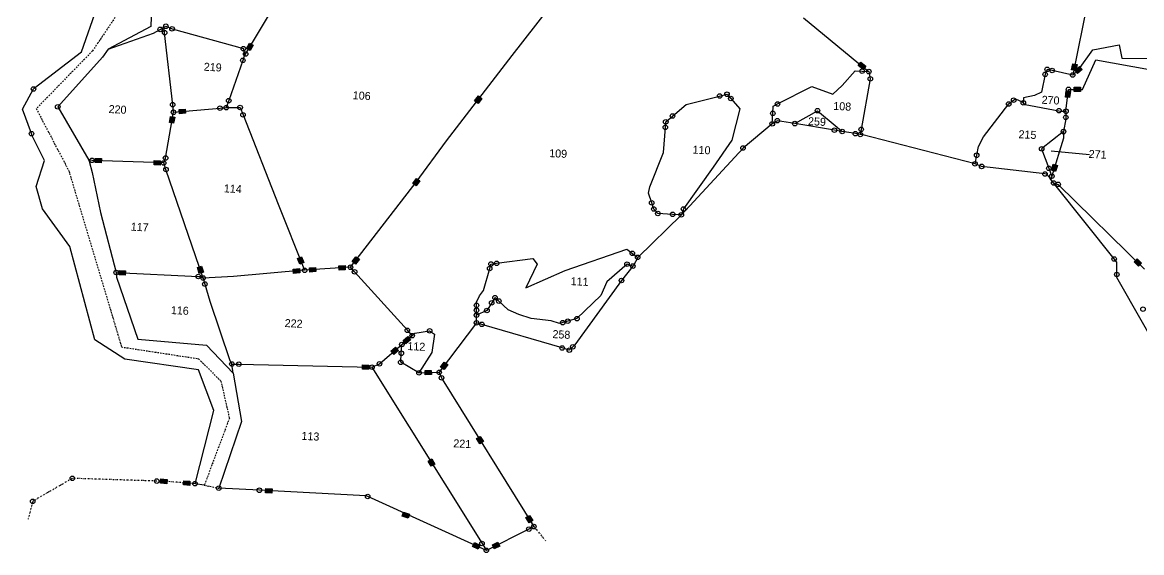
# Model space of a CAD drawing. Header units: metres. Extents: x 263404 to 269468, y 2224335 to 2228035.
# Drawn here: x 266520 to 267765, y 2224617 to 2225206 of the extents above; entities that cross this region are included whole.
import ezdxf

# ---------------------------------------------------------------- set-up
doc = ezdxf.new("R2010")
doc.units = ezdxf.units.M
doc.header["$LTSCALE"] = 0.3
doc.linetypes.add('DASHDOT', pattern=[1, 0.5, -0.25, 0, -0.25])
doc.linetypes.add('DIVIDE', pattern=[1.25, 0.5, -0.25, 0, -0.25, 0, -0.25])
for name, color, linetype in [('OFF', 1, 'Continuous'), ('POLY_PARCEL', 6, 'Continuous'), ('POLY_WATER', 4, 'Continuous'), ('SYM_STONE', 1, 'Continuous'), ('TEXT_PARCEL', 7, 'Continuous'), ('V_BOUND_LINE', 7, 'Continuous'), ('V_BOUND_STREAM_LINE', 7, 'DASHDOT'), ('V_DIVIDE_LINE', 7, 'DIVIDE')]:
    doc.layers.add(name, color=color, linetype=linetype)
doc.styles.get("Standard").update_dxf_attribs({"font": 'simplex.shx'})
doc.styles.add('TEXT_MAP', font='', dxfattribs={"height": 2.5})
doc.styles.get('TEXT_MAP').set_extended_font_data('Kruti Dev 050')
doc.dimstyles.get("Standard").update_dxf_attribs({"dimtxt": 0.18, "dimasz": 0.18, "dimexe": 0.18, "dimexo": 0.0625, "dimgap": 0.09, "dimtad": 0, "dimtih": 1, "dimtoh": 1, "dimdec": 4, "dimzin": 0, "dimdsep": 46, "dimtxsty": 'Standard', "dimcen": 0.09, "dimadec": 0, "dimazin": 0, "dimtfac": 1, "dimtdec": 4, "dimtofl": 0, "dimtmove": 0, "dimatfit": 3, "dimfxl": 1, "dimtolj": 1, "dimtzin": 0, "dimarcsym": 0})

msp = doc.modelspace()

# ---------------------------------------------------------------- hatches: boundary and pattern name
at = {"layer": 'SYM_STONE'}
for points in [[(266777, 2225181), (266772.9, 2225183.5), (266769.4, 2225177.6), (266773.5, 2225175.1)], [(267452.5, 2225162.2), (267449.5, 2225158.5), (267454.8, 2225154.1), (267457.8, 2225157.8)], [(267692.7, 2225159.6), (267688, 2225160.6), (267686.6, 2225153.8), (267691.3, 2225152.9)], [(267690.1, 2225153.1), (267693.2, 2225149.5), (267698.4, 2225154), (267695.3, 2225157.6)], [(267679.8, 2225123.5), (267684.5, 2225123), (267685.3, 2225129.8), (267680.6, 2225130.3)], [(267696.5, 2225129.6), (267696.5, 2225134.4), (267689.7, 2225134.4), (267689.7, 2225129.6)], [(267031, 2225121.9), (267027.2, 2225124.8), (267023, 2225119.3), (267026.8, 2225116.4)], [(266701.8, 2225105.4), (266701.4, 2225110.2), (266694.6, 2225109.6), (266695, 2225104.8)], [(266683.7, 2225095.2), (266688.3, 2225094.3), (266689.7, 2225101.1), (266685, 2225102)], [(266608, 2225050.3), (266608.2, 2225055.1), (266601.3, 2225055.3), (266601.2, 2225050.6)], [(266666.9, 2225052.9), (266666.7, 2225048.2), (266673.6, 2225047.9), (266673.7, 2225052.7)], [(267670.9, 2225047.5), (267666.3, 2225048.9), (267664.3, 2225042.3), (267668.8, 2225040.9)], [(266962.2, 2225030.2), (266958.3, 2225033), (266954.3, 2225027.5), (266958.1, 2225024.7)], [(266830.6, 2224946), (266826.2, 2224944.2), (266828.8, 2224937.9), (266833.2, 2224939.6)], [(266894.9, 2224943.1), (266891.1, 2224946), (266886.9, 2224940.6), (266890.7, 2224937.7)], [(267759.5, 2224943.8), (267756.2, 2224940.4), (267761.1, 2224935.6), (267764.4, 2224938.9)], [(266634.7, 2224925.6), (266634.9, 2224930.3), (266628, 2224930.6), (266627.8, 2224925.9)], [(266719.3, 2224935.5), (266714.8, 2224933.9), (266717, 2224927.4), (266721.5, 2224929)], [(266821.4, 2224932.2), (266821.8, 2224927.5), (266828.6, 2224928.1), (266828.2, 2224932.8)], [(266846.6, 2224929.4), (266846.3, 2224934.1), (266839.4, 2224933.7), (266839.8, 2224928.9)], [(266879.3, 2224931.5), (266879, 2224936.3), (266872.1, 2224935.8), (266872.4, 2224931.1)], [(266943.5, 2224852.7), (266946.6, 2224849.1), (266951.8, 2224853.6), (266948.7, 2224857.2)], [(266930, 2224841.1), (266933.1, 2224837.4), (266938.3, 2224841.9), (266935.2, 2224845.5)], [(266985.2, 2224823.4), (266989, 2224820.6), (266993.1, 2224826.1), (266989.3, 2224828.9)], [(266898.5, 2224825.8), (266898.4, 2224821), (266905.3, 2224820.9), (266905.4, 2224825.6)], [(266975, 2224814.9), (266974.8, 2224819.6), (266968, 2224819.4), (266968.1, 2224814.7)], [(267028.9, 2224738), (267032.9, 2224740.5), (267029.3, 2224746.3), (267025.2, 2224743.8)], [(266974.9, 2224713), (266978.9, 2224715.5), (266975.3, 2224721.3), (266971.3, 2224718.8)], [(266680.8, 2224693.7), (266681.2, 2224698.5), (266674.3, 2224699), (266673.9, 2224694.3)], [(266706.3, 2224691.7), (266706.6, 2224696.5), (266699.8, 2224697), (266699.4, 2224692.3)], [(266797.6, 2224683.3), (266797.8, 2224688), (266791, 2224688.4), (266790.7, 2224683.6)], [(266949, 2224655.2), (266950.5, 2224659.7), (266944.1, 2224662), (266942.5, 2224657.5)], [(267083.5, 2224650.1), (267087.6, 2224652.7), (267083.9, 2224658.5), (267079.9, 2224656)], [(267022.8, 2224628.2), (267020.8, 2224623.9), (267027.1, 2224621), (267029.1, 2224625.4)], [(267042.8, 2224625.6), (267044.9, 2224621.4), (267051.1, 2224624.4), (267048.9, 2224628.7)]]:
    msp.add_hatch(color=256, dxfattribs=at).paths.add_polyline_path(points)

# ---------------------------------------------------------------- linework, layer by layer
at = {"layer": 'OFF'}
msp.add_line((266722.5, 2224692), (266712.2, 2224693.7), dxfattribs=at)
at = {"layer": 'POLY_PARCEL'}
for p, q in [((266768.5, 2225171.3), (266817.7, 2225253.6)), ((267704.8, 2225230.8), (267687.9, 2225148)), ((267064.7, 2225169.7), (267105.6, 2225222)), ((266677.7, 2225201), (266679.8, 2225202.2)), ((266679.8, 2225202.2), (266686.7, 2225199.4)), ((267388.8, 2225211.6), (267456.6, 2225155.7)), ((266615.5, 2225176.6), (266666, 2225194.4)), ((266666, 2225194.4), (266673.5, 2225198.7)), ((266673.5, 2225198.7), (266677.7, 2225201)), ((266678.4, 2225195), (266677.7, 2225201)), ((266687.4, 2225115), (266678.4, 2225195)), ((266686.7, 2225199.4), (266766, 2225177.3)), ((266766, 2225177.3), (266766.8, 2225171.1)), ((267710.2, 2225176.1), (267739.7, 2225181.7)), ((267739.7, 2225181.7), (267742.5, 2225166.6)), ((266767, 2225168.9), (266765.4, 2225164.3)), ((266766.8, 2225171.1), (266767, 2225168.9)), ((266767, 2225168.9), (266768.5, 2225171.3)), ((266991.8, 2225074.7), (267064.7, 2225169.7)), ((267694.3, 2225153.6), (267710.2, 2225176.1)), ((267698.9, 2225132), (267713.6, 2225164.8)), ((267713.6, 2225164.8), (267773.2, 2225154)), ((267742.5, 2225166.6), (267782, 2225166.3)), ((266765.4, 2225164.3), (266749.7, 2225119.5)), ((267431.6, 2225136.4), (267445.9, 2225152.7)), ((267445.9, 2225152.7), (267453.8, 2225152.3)), ((267453.8, 2225152.3), (267461.3, 2225151.8)), ((267456.6, 2225155.7), (267461.3, 2225151.8)), ((267659.5, 2225154.3), (267657.3, 2225148.8)), ((267665, 2225153), (267659.5, 2225154.3)), ((267687.9, 2225148), (267665, 2225153)), ((267687.9, 2225148), (267694.3, 2225153.6)), ((267462.9, 2225143.8), (267452.8, 2225087.6)), ((267461.3, 2225151.8), (267462.9, 2225143.8)), ((267657.3, 2225148.8), (267653.4, 2225128.8)), ((267359.8, 2225115.8), (267398, 2225135.2)), ((267398, 2225135.2), (267421.1, 2225126.7)), ((267421.1, 2225126.7), (267431.6, 2225136.4)), ((267653.4, 2225128.8), (267645.3, 2225125.4)), ((267680.4, 2225107.7), (267683.2, 2225132)), ((267683.2, 2225132), (267698.9, 2225132)), ((266688.3, 2225106.6), (266687.4, 2225115)), ((266749.7, 2225119.5), (266746.9, 2225111.7)), ((267243, 2225102.4), (267258.2, 2225115.4)), ((267258.2, 2225115.4), (267295.4, 2225124.6)), ((267295.4, 2225124.6), (267303.6, 2225126.6)), ((267303.6, 2225126.6), (267307.8, 2225121.9)), ((267307.8, 2225121.9), (267318, 2225110.5)), ((267355, 2225113.4), (267359.8, 2225115.8)), ((267588.7, 2225079.4), (267616.8, 2225115.8)), ((267616.8, 2225115.8), (267622.2, 2225120)), ((267622.2, 2225120), (267624.2, 2225121.5)), ((267624.2, 2225121.5), (267631.7, 2225118.2)), ((267631.7, 2225118.2), (267633, 2225117)), ((267633.2, 2225122.7), (267633, 2225117)), ((267633, 2225117), (267635, 2225115.2)), ((267645.3, 2225125.4), (267633.2, 2225122.7)), ((267635, 2225115.2), (267672.6, 2225108.3)), ((266679.5, 2225055.7), (266688.3, 2225106.6)), ((266688.3, 2225106.6), (266740, 2225111.1)), ((266740, 2225111.1), (266746.9, 2225111.7)), ((266746.9, 2225111.7), (266762.3, 2225111.9)), ((266762.3, 2225111.9), (266765.6, 2225103.7)), ((266765.6, 2225103.7), (266804.6, 2225004.4)), ((267235.5, 2225096), (267243, 2225102.4)), ((267318, 2225110.5), (267308.8, 2225075.6)), ((267353.9, 2225093.8), (267354.6, 2225105.4)), ((267354.6, 2225105.4), (267355, 2225113.4)), ((267379, 2225094), (267404.2, 2225108.3)), ((267404.2, 2225108.3), (267425.9, 2225090.1)), ((267672.6, 2225108.3), (267675, 2225107.8)), ((267675, 2225107.8), (267680.4, 2225107.7)), ((267680.4, 2225107.7), (267680.2, 2225100.9)), ((267235.1, 2225089.8), (267235.5, 2225096)), ((267425.9, 2225090.1), (267431.7, 2225085.2)), ((267680.1, 2225099.3), (267677.7, 2225085.1)), ((267680.2, 2225100.9), (267680.1, 2225099.3)), ((267233, 2225062), (267235.1, 2225089.8)), ((267452.8, 2225087.6), (267451.8, 2225081.9)), ((267583.1, 2225068.5), (267588.7, 2225079.4)), ((267677.7, 2225085.1), (267653.4, 2225066)), ((267677.7, 2225077.7), (267664.7, 2225035.6)), ((267677.7, 2225085.1), (267677.7, 2225077.7)), ((266958.2, 2225028.8), (266991.8, 2225074.7)), ((267308.8, 2225075.6), (267288.1, 2225045.6)), ((267581.2, 2225058.8), (267583.1, 2225068.5)), ((267653.4, 2225066), (267661.4, 2225044.3)), ((266597.7, 2225053.1), (266594.2, 2225053.2)), ((266677.4, 2225050.2), (266597.7, 2225053.1)), ((266677.4, 2225050.2), (266679.5, 2225055.7)), ((267217.7, 2225023.7), (267233, 2225062)), ((267579.3, 2225049.2), (267581.2, 2225058.8)), ((266679.9, 2225042.9), (266677.4, 2225050.2)), ((266721.3, 2224922.3), (266679.9, 2225042.9)), ((267288.1, 2225045.6), (267255.2, 2224999.1)), ((267661.4, 2225044.3), (267663.3, 2225039.4)), ((266885, 2224934.3), (266958.2, 2225028.8)), ((267663.3, 2225039.4), (267664.7, 2225035.6)), ((267664.7, 2225035.6), (267663.6, 2225031.9)), ((267666.7, 2225028), (267671.7, 2225026.4)), ((267216.3, 2225016.5), (267217.7, 2225023.7)), ((267219.9, 2225005.9), (267216.3, 2225016.5)), ((267671.7, 2225026.4), (267767.8, 2224932.2)), ((266804.6, 2225004.4), (266834.1, 2224930.9)), ((267222.2, 2224999), (267219.9, 2225005.9)), ((267226.7, 2224994), (267222.2, 2224999)), ((267243.1, 2224993.1), (267226.7, 2224994)), ((267252.9, 2224992.5), (267243.1, 2224993.1)), ((267255.2, 2224999.1), (267252.9, 2224992.5)), ((267123.8, 2224930.7), (267192.2, 2224954.4)), ((267192.2, 2224954.4), (267198.4, 2224949.7)), ((267047.5, 2224938.7), (267087.9, 2224943.9)), ((267087.9, 2224943.9), (267092.6, 2224937.7)), ((267198.4, 2224949.7), (267204.3, 2224945.3)), ((266624.5, 2224928.4), (266715.9, 2224924.1)), ((266833.1, 2224930.9), (266755.1, 2224924)), ((266834.1, 2224930.9), (266833.1, 2224930.9)), ((266885, 2224934.3), (266834.1, 2224930.9)), ((266889.6, 2224929.2), (266885, 2224934.3)), ((266948.3, 2224864.2), (266889.6, 2224929.2)), ((267033, 2224908.4), (267039.8, 2224932.9)), ((267039.8, 2224932.9), (267041.2, 2224937.9)), ((267041.2, 2224937.9), (267047.5, 2224938.7)), ((267092.6, 2224937.7), (267080, 2224911.3)), ((267080, 2224911.3), (267123.8, 2224930.7)), ((267192.5, 2224937.7), (267170, 2224918.1)), ((267198.9, 2224935.6), (267192.5, 2224937.7)), ((266715.9, 2224924.1), (266717.3, 2224924.1)), ((266717.3, 2224924.1), (266721.3, 2224922.3)), ((266755.1, 2224924), (266721.3, 2224922.3)), ((266721.3, 2224922.3), (266723.2, 2224915.6)), ((267170, 2224918.1), (267163.5, 2224903)), ((266723.2, 2224915.6), (266728.5, 2224896.6)), ((267028.6, 2224902.7), (267033, 2224908.4)), ((266728.5, 2224896.6), (266750.9, 2224830.7)), ((267025.1, 2224895.4), (267028.6, 2224902.7)), ((267025.1, 2224892), (267025.1, 2224895.4)), ((267025.1, 2224886.5), (267025.1, 2224892)), ((267042, 2224894.7), (267036.7, 2224886.2)), ((267045.7, 2224900.5), (267042, 2224894.7)), ((267049.9, 2224896.7), (267045.7, 2224900.5)), ((267060.4, 2224887.1), (267049.9, 2224896.7)), ((267163.5, 2224903), (267136.8, 2224877.2)), ((267025.1, 2224881), (267025.1, 2224886.5)), ((267036.7, 2224886.2), (267025.1, 2224881)), ((267025.1, 2224872.5), (267025.1, 2224881)), ((267072, 2224881.8), (267060.4, 2224887.1)), ((267085.8, 2224877.5), (267072, 2224881.8)), ((267108.2, 2224874.6), (267085.8, 2224877.5)), ((267117.3, 2224871.6), (267108.2, 2224874.6)), ((267121, 2224872.7), (267117.3, 2224871.6)), ((267126.6, 2224874.3), (267121, 2224872.7)), ((267136.8, 2224877.2), (267126.6, 2224874.3)), ((266942.1, 2224848.4), (266953.6, 2224858.3)), ((266953.6, 2224858.3), (266948.3, 2224864.2)), ((266953.6, 2224858.3), (266956.7, 2224860.9)), ((266956.7, 2224860.9), (266973, 2224863.7)), ((266973, 2224863.7), (266978.4, 2224859.9)), ((266978.4, 2224859.9), (266975.4, 2224839.5)), ((266917.3, 2224827), (266942.1, 2224848.4)), ((266941.5, 2224838.7), (266942.1, 2224848.4)), ((266750.9, 2224830.7), (266753.2, 2224826.7)), ((266940.9, 2224828.6), (266941.5, 2224838.7)), ((266975.4, 2224839.5), (266961.2, 2224816.9)), ((266754.8, 2224816.4), (266753.2, 2224826.7)), ((266753.2, 2224826.7), (266760.9, 2224826.5)), ((266760.9, 2224826.5), (266908.9, 2224823.2)), ((266908.9, 2224823.2), (266917.3, 2224827)), ((266908.9, 2224823.2), (267031.3, 2224627.2)), ((266961.2, 2224816.9), (266940.9, 2224828.6)), ((266961.2, 2224816.9), (266983.7, 2224817.5)), ((267031.3, 2224627.2), (267036.1, 2224619.6))]:
    msp.add_line(p, q, dxfattribs=at)
at = {"layer": 'POLY_WATER'}
for p, q in [((266665, 2225253.9), (266663.2, 2225202)), ((266585.9, 2225173.8), (266603.4, 2225223.3)), ((266663.2, 2225202), (266615.5, 2225176.6)), ((266533.3, 2225133.5), (266585.9, 2225173.8)), ((266609.3, 2225167.8), (266559.6, 2225112.7)), ((266615.5, 2225176.6), (266609.3, 2225167.8)), ((266520.3, 2225110.2), (266532.7, 2225132.5)), ((266532.7, 2225132.5), (266533.3, 2225133.5)), ((266530.4, 2225082.8), (266520.3, 2225110.2)), ((266559.6, 2225112.7), (266594.2, 2225053.2)), ((266531.3, 2225080.4), (266530.4, 2225082.8)), ((266544.7, 2225053.1), (266531.3, 2225080.4)), ((266535.6, 2225024.2), (266544.7, 2225053.1)), ((266594.2, 2225053.2), (266594.5, 2225052.2)), ((266594.5, 2225052.2), (266598, 2225039.7)), ((266598, 2225039.7), (266607.3, 2224995.1)), ((266542.6, 2224999.2), (266535.6, 2225024.2)), ((266573.2, 2224957.5), (266542.6, 2224999.2)), ((266607.3, 2224995.1), (266624.5, 2224928.4)), ((266601, 2224853.5), (266573.2, 2224957.5)), ((266624.5, 2224928.4), (266625, 2224923.3)), ((266625, 2224923.3), (266648.5, 2224854.3)), ((266634.1, 2224832.1), (266601, 2224853.5)), ((266648.5, 2224854.3), (266724.8, 2224847.7)), ((266724.8, 2224847.7), (266754.8, 2224816.4)), ((266716.1, 2224820.2), (266634.1, 2224832.1)), ((266733, 2224775), (266716.1, 2224820.2)), ((266754.8, 2224816.4), (266764, 2224762.8)), ((266712.2, 2224693.7), (266733, 2224775)), ((266764, 2224762.8), (266738.6, 2224688.7))]:
    msp.add_line(p, q, dxfattribs=at)
at = {"layer": 'SYM_STONE'}
for points in [[(266769.4, 2225177.6), (266772.9, 2225183.5), (266777, 2225181), (266773.5, 2225175.1)], [(267454.8, 2225154.1), (267449.5, 2225158.5), (267452.5, 2225162.2), (267457.8, 2225157.8)], [(267686.6, 2225153.8), (267688, 2225160.6), (267692.7, 2225159.6), (267691.3, 2225152.9)], [(267698.4, 2225154), (267693.2, 2225149.5), (267690.1, 2225153.1), (267695.3, 2225157.6)], [(267685.3, 2225129.8), (267684.5, 2225123), (267679.8, 2225123.5), (267680.6, 2225130.3)], [(267689.7, 2225134.4), (267696.5, 2225134.4), (267696.5, 2225129.6), (267689.7, 2225129.6)], [(267023, 2225119.3), (267027.2, 2225124.8), (267031, 2225121.9), (267026.8, 2225116.4)], [(266694.6, 2225109.6), (266701.4, 2225110.2), (266701.8, 2225105.4), (266695, 2225104.8)], [(266689.7, 2225101.1), (266688.3, 2225094.3), (266683.7, 2225095.2), (266685, 2225102)], [(266601.3, 2225055.3), (266608.2, 2225055.1), (266608, 2225050.3), (266601.2, 2225050.6)], [(266673.6, 2225047.9), (266666.7, 2225048.2), (266666.9, 2225052.9), (266673.7, 2225052.7)], [(267664.3, 2225042.3), (267666.3, 2225048.9), (267670.9, 2225047.5), (267668.8, 2225040.9)], [(266954.3, 2225027.5), (266958.3, 2225033), (266962.2, 2225030.2), (266958.1, 2225024.7)], [(266828.8, 2224937.9), (266826.2, 2224944.2), (266830.6, 2224946), (266833.2, 2224939.6)], [(266886.9, 2224940.6), (266891.1, 2224946), (266894.9, 2224943.1), (266890.7, 2224937.7)], [(267761.1, 2224935.6), (267756.2, 2224940.4), (267759.5, 2224943.8), (267764.4, 2224938.9)], [(266628, 2224930.6), (266634.9, 2224930.3), (266634.7, 2224925.6), (266627.8, 2224925.9)], [(266717, 2224927.4), (266714.8, 2224933.9), (266719.3, 2224935.5), (266721.5, 2224929)], [(266828.6, 2224928.1), (266821.8, 2224927.5), (266821.4, 2224932.2), (266828.2, 2224932.8)], [(266839.4, 2224933.7), (266846.3, 2224934.1), (266846.6, 2224929.4), (266839.8, 2224928.9)], [(266872.1, 2224935.8), (266879, 2224936.3), (266879.3, 2224931.5), (266872.4, 2224931.1)], [(266951.8, 2224853.6), (266946.6, 2224849.1), (266943.5, 2224852.7), (266948.7, 2224857.2)], [(266938.3, 2224841.9), (266933.1, 2224837.4), (266930, 2224841.1), (266935.2, 2224845.5)], [(266993.1, 2224826.1), (266989, 2224820.6), (266985.2, 2224823.4), (266989.3, 2224828.9)], [(266905.3, 2224820.9), (266898.4, 2224821), (266898.5, 2224825.8), (266905.4, 2224825.6)], [(266968, 2224819.4), (266974.8, 2224819.6), (266975, 2224814.9), (266968.1, 2224814.7)], [(267029.3, 2224746.3), (267032.9, 2224740.5), (267028.9, 2224738), (267025.2, 2224743.8)], [(266975.3, 2224721.3), (266978.9, 2224715.5), (266974.9, 2224713), (266971.3, 2224718.8)], [(266674.3, 2224699), (266681.2, 2224698.5), (266680.8, 2224693.7), (266673.9, 2224694.3)], [(266699.8, 2224697), (266706.6, 2224696.5), (266706.3, 2224691.7), (266699.4, 2224692.3)], [(266791, 2224688.4), (266797.8, 2224688), (266797.6, 2224683.3), (266790.7, 2224683.6)], [(266944.1, 2224662), (266950.5, 2224659.7), (266949, 2224655.2), (266942.5, 2224657.5)], [(267083.9, 2224658.5), (267087.6, 2224652.7), (267083.5, 2224650.1), (267079.9, 2224656)], [(267027.1, 2224621), (267020.8, 2224623.9), (267022.8, 2224628.2), (267029.1, 2224625.4)], [(267051.1, 2224624.4), (267044.9, 2224621.4), (267042.8, 2224625.6), (267048.9, 2224628.7)]]:
    msp.add_lwpolyline(points, close=True, dxfattribs=at)
for centre in [(266679.8, 2225202.2), (266686.7, 2225199.4), (266673.5, 2225198.7), (266678.4, 2225195), (266766, 2225177.3), (266765.4, 2225164.3), (266768.5, 2225171.3), (267453.8, 2225152.3), (267461.3, 2225151.8), (267659.5, 2225154.3), (267665, 2225153), (267462.9, 2225143.8), (267657.3, 2225148.8), (267687.9, 2225148), (266532.7, 2225132.5), (267303.6, 2225126.6), (267683.2, 2225132), (266559.6, 2225112.7), (266687.4, 2225115), (266749.7, 2225119.5), (267295.4, 2225124.6), (267307.8, 2225121.9), (267359.8, 2225115.8), (267616.8, 2225115.8), (267622.2, 2225120), (267633, 2225117), (266688.3, 2225106.6), (266740, 2225111.1), (266746.9, 2225111.7), (266762.3, 2225111.9), (266765.6, 2225103.7), (267243, 2225102.4), (267354.6, 2225105.4), (267404.2, 2225108.3), (267672.6, 2225108.3), (267680.2, 2225100.9), (267680.4, 2225107.7), (267235.1, 2225089.8), (267235.5, 2225096), (267353.9, 2225093.8), (267359.6, 2225097.2), (267379, 2225094), (267452.8, 2225087.6), (266530.4, 2225082.8), (267423, 2225086.7), (267431.7, 2225085.2), (267446.3, 2225082.8), (267451.8, 2225081.9), (267677.7, 2225085.1), (267321.4, 2225066.8), (267653.4, 2225066), (266597.7, 2225053.1), (266677.4, 2225050.2), (266679.5, 2225055.7), (267581.2, 2225058.8), (266679.9, 2225042.9), (267579.3, 2225049.2), (267586.7, 2225046.4), (267657.1, 2225038), (267661.4, 2225044.3), (267664.7, 2225035.6), (267666.7, 2225028), (267671.7, 2225026.4), (267219.9, 2225005.9), (267222.2, 2224999), (267226.7, 2224994), (267243.1, 2224993.1), (267252.9, 2224992.5), (267255.2, 2224999.1), (267047.5, 2224938.7), (267198.4, 2224949.7), (267204.3, 2224945.3), (267734, 2224943.5), (266624.5, 2224928.4), (266834.1, 2224930.9), (266885, 2224934.3), (266889.6, 2224929.2), (267039.8, 2224932.9), (267041.2, 2224937.9), (267192.5, 2224937.7), (267198.9, 2224935.6), (267736.9, 2224926.3), (266715.9, 2224924.1), (266721.3, 2224922.3), (266723.2, 2224915.6), (267186.3, 2224919.6), (267025.1, 2224892), (267042, 2224894.7), (267045.7, 2224900.5), (267049.9, 2224896.7), (267025.1, 2224886.5), (267025.1, 2224881), (267036.7, 2224886.2), (267136.8, 2224877.2), (267766.1, 2224887.7), (266948.3, 2224864.2), (266973, 2224863.7), (267025.1, 2224872.5), (267031.1, 2224870.8), (267121, 2224872.7), (267126.6, 2224874.3), (266953.6, 2224858.3), (266941.5, 2224838.7), (266942.1, 2224848.4), (267120.4, 2224844.6), (267128.3, 2224842.2), (267132.2, 2224845.9), (266753.2, 2224826.7), (266760.9, 2224826.5), (266917.3, 2224827), (266940.9, 2224828.6), (266908.9, 2224823.2), (266961.2, 2224816.9), (266983.7, 2224817.5), (266986.3, 2224811.4), (266575.8, 2224699.6), (266669.7, 2224696.6), (266712.2, 2224693.7), (266738.6, 2224688.7), (266783.8, 2224686.4), (266904.2, 2224679.4), (266531.8, 2224674.1), (267083.3, 2224643.2), (267088.9, 2224646), (267031.3, 2224627.2), (267036.1, 2224619.6)]:
    msp.add_circle(centre, 2.52, dxfattribs=at)
at = {"layer": 'V_BOUND_LINE'}
for p, q in [((267353.9, 2225093.8), (267321.4, 2225066.8)), ((267359.6, 2225097.2), (267353.9, 2225093.8)), ((267379, 2225094), (267359.6, 2225097.2)), ((267423, 2225086.7), (267379, 2225094)), ((267431.7, 2225085.2), (267423, 2225086.7)), ((267446.3, 2225082.8), (267431.7, 2225085.2)), ((267451.8, 2225081.9), (267446.3, 2225082.8)), ((267453.3, 2225081.7), (267451.8, 2225081.9)), ((267579.3, 2225049.2), (267453.3, 2225081.7)), ((267321.4, 2225066.8), (267257.3, 2224997.2)), ((267586.7, 2225046.4), (267579.3, 2225049.2)), ((267657.1, 2225038), (267586.7, 2225046.4)), ((267658.9, 2225037.8), (267657.1, 2225038)), ((267662.3, 2225033.6), (267658.9, 2225037.8)), ((267663.6, 2225031.9), (267662.3, 2225033.6)), ((267666.7, 2225028), (267663.6, 2225031.9)), ((267669.3, 2225024.7), (267666.7, 2225028)), ((267669.5, 2225024.6), (267669.3, 2225024.7)), ((267734, 2224943.5), (267669.5, 2225024.6)), ((267252.9, 2224992.5), (267204.3, 2224945.3)), ((267257.3, 2224997.2), (267252.9, 2224992.5)), ((267204.3, 2224945.3), (267199.6, 2224936.4)), ((267736.8, 2224940), (267734, 2224943.5)), ((267198.9, 2224935.6), (267186.3, 2224919.6)), ((267199.6, 2224936.4), (267198.9, 2224935.6)), ((267736.9, 2224926.3), (267736.8, 2224940)), ((267186.3, 2224919.6), (267134.5, 2224848.1)), ((267737, 2224923), (267736.9, 2224926.3)), ((267795.7, 2224819.6), (267737, 2224923)), ((267025.1, 2224872.5), (266983.7, 2224817.5)), ((267031.1, 2224870.8), (267025.1, 2224872.5)), ((267120.4, 2224844.6), (267031.1, 2224870.8)), ((267128.3, 2224842.2), (267120.4, 2224844.6)), ((267132.2, 2224845.9), (267128.3, 2224842.2)), ((267134.5, 2224848.1), (267132.2, 2224845.9)), ((266983.7, 2224817.5), (266986.3, 2224811.4)), ((266986.3, 2224811.4), (266987, 2224809.7)), ((266987, 2224809.7), (267088.9, 2224646)), ((266783.8, 2224686.4), (266738.6, 2224688.7)), ((266902.2, 2224680.3), (266783.8, 2224686.4)), ((266904.2, 2224679.4), (266902.2, 2224680.3)), ((267036.1, 2224619.6), (266904.2, 2224679.4)), ((267083.3, 2224643.2), (267036.1, 2224619.6)), ((267088.9, 2224646), (267083.3, 2224643.2))]:
    msp.add_line(p, q, dxfattribs=at)
at = {"layer": 'V_BOUND_STREAM_LINE', "ltscale": 10}
for p, q in [((266635.5, 2225229.9), (266598.3, 2225174.9)), ((266598.3, 2225174.9), (266535.6, 2225110.6)), ((266535.6, 2225110.6), (266571.9, 2225041.6)), ((266571.9, 2225041.6), (266630.5, 2224845.7)), ((266630.5, 2224845.7), (266716.2, 2224832.6)), ((266716.2, 2224832.6), (266741, 2224807.6)), ((266741, 2224807.6), (266750.4, 2224766.4)), ((266750.4, 2224766.4), (266722.5, 2224692)), ((266722.5, 2224692), (266738.6, 2224688.7))]:
    msp.add_line(p, q, dxfattribs=at)
at = {"layer": 'V_DIVIDE_LINE', "ltscale": 10}
for p, q in [((266575.8, 2224699.6), (266531.8, 2224674.1)), ((266669.7, 2224696.6), (266575.8, 2224699.6)), ((266677.5, 2224696.4), (266669.7, 2224696.6)), ((266712.2, 2224693.7), (266677.5, 2224696.4)), ((266531.8, 2224674.1), (266526.7, 2224654.2)), ((267088.9, 2224646), (267102, 2224630.2))]:
    msp.add_line(p, q, dxfattribs=at)

# ---------------------------------------------------------------- texts
at = {"layer": 'TEXT_PARCEL', "style": 'TEXT_MAP'}
for s, p in [('219', (266721.8, 2225152.8)), ('106', (266887.4, 2225121.1)), ('220', (266616, 2225105.8)), ('108', (267421.6, 2225109.3)), ('270', (267653.2, 2225116.1)), ('259', (267393.5, 2225092.3)), ('215', (267627.5, 2225077.8)), ('109', (267105.8, 2225056.8)), ('110', (267265.2, 2225060.7)), ('271', (267705.5, 2225055.9)), ('114', (266744.1, 2225017.6)), ('117', (266640.6, 2224975)), ('111', (267129.6, 2224914.5)), ('116', (266685.2, 2224882.3)), ('222', (266811.7, 2224867.9)), ('258', (267109.4, 2224855.6)), ('112', (266948.1, 2224842.3)), ('113', (266830.4, 2224742.5)), ('221', (266999.2, 2224734.2))]:
    msp.add_text(s, height=8.9, rotation=357.1549, dxfattribs=at).set_placement(p)

# ---------------------------------------------------------------- leaders
msp.add_leader([(267706.6, 2225059.1), (267664.1, 2225063.2)], dimstyle='Standard', override={"dimtxt": 2.5, "dimasz": 2.5, "dimexe": 1.25, "dimexo": 0.625, "dimgap": 0.625, "dimtad": 1, "dimtih": 0, "dimtoh": 0, "dimzin": 8, "dimcen": 2.5, "dimtofl": 1})

doc.saveas('drawing.dxf')
